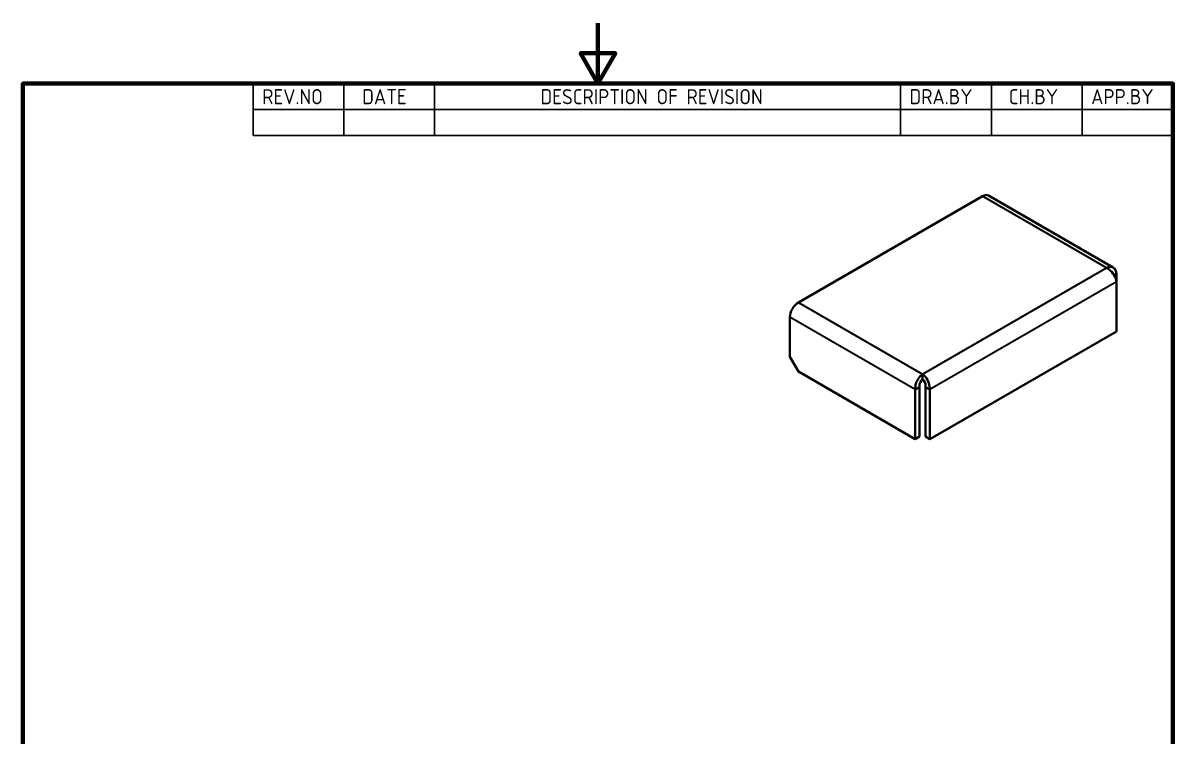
# Model space of a CAD drawing. Header units: millimetres. Extents: x 0 to 210, y 0 to 297.
# Drawn here: x 10 to 200, y 179.1 to 297 of the extents above; entities that cross this region are included whole.
import ezdxf

# ---------------------------------------------------------------- set-up
doc = ezdxf.new("R2010")
doc.units = ezdxf.units.MM
doc.layers.get('0').update_dxf_attribs({"color": 3, "lineweight": 25})
for name, color, linetype, lineweight in [('가시적인 것(ISO)', 3, 'Continuous', 40), ('가시적인 좁은 것(ISO)', 3, 'Continuous', 35), ('경계(ISO)', 7, 'Continuous', 70), ('기호(ISO)', 5, 'Continuous', 25)]:
    doc.layers.add(name, color=color, linetype=linetype, lineweight=lineweight)
doc.styles.add('ISO Proportiona M2B', font='isocp.shx')

# ---------------------------------------------------------------- blocks, each defined once
blk = doc.blocks.new('경계 Default Border')
at = {"layer": '경계(ISO)', "flags": 128}
for points in [[(105, 297.0000076293945), (105, 287.0000076293945), (102.1132469177246, 292.0000076293945), (107.8867530822754, 292.0000076293945), (105, 287.0000076293945)], [(10, 10), (10, 287.0000076293945), (200, 287.0000076293945), (200, 10), (10, 10)]]:
    blk.add_lwpolyline(points, dxfattribs=at)
blk = doc.blocks.new('리비전 내역')
at = {"layer": '기호(ISO)'}
for p, q in [((48.00000000000001, 287.0000076293945), (200, 287.0000076293945)), ((48.00000000000001, 287.0000076293945), (48.00000000000001, 282.7200076293945)), ((63.00000000000001, 287.0000076293945), (63.00000000000001, 282.7200076293945)), ((78, 287.0000076293945), (78, 282.7200076293945)), ((155, 287.0000076293945), (155, 282.7200076293945)), ((170, 287.0000076293945), (170, 282.7200076293945)), ((185, 287.0000076293945), (185, 282.7200076293945)), ((200, 287.0000076293945), (200, 282.7200076293945)), ((48.00000000000001, 282.7200076293945), (200, 282.7200076293945)), ((48.00000000000001, 282.7200076293945), (48.00000000000001, 278.4400076293945)), ((63.00000000000001, 282.7200076293945), (63.00000000000001, 278.4400076293945)), ((78, 282.7200076293945), (78, 278.4400076293945)), ((155, 282.7200076293945), (155, 278.4400076293945)), ((170, 282.7200076293945), (170, 278.4400076293945)), ((185, 282.7200076293945), (185, 278.4400076293945)), ((200, 282.7200076293945), (200, 278.4400076293945)), ((48.00000000000001, 278.4400076293945), (200, 278.4400076293945))]:
    blk.add_line(p, q, dxfattribs=at)
at = {"layer": '기호(ISO)', "color": 2, "char_height": 2.5, "attachment_point": 7, "style": 'ISO Proportiona M2B'}
for s, insert in [('REV.NO', (49.5271157026291, 283.5831900503393)), ('DATE', (66.05423110723495, 283.5831900503393)), ('DESCRIPTION OF REVISION', (95.50702043336295, 283.5831900503393)), ('DRA.BY', (156.4757339553203, 283.5831900503393)), ('CH.BY', (172.8642915086116, 283.5831900503393)), ('APP.BY', (186.4777339604403, 283.5831900503393))]:
    blk.add_mtext(s, dxfattribs=dict(at, insert=insert))

msp = doc.modelspace()

# ---------------------------------------------------------------- linework, layer by layer
at = {"layer": '가시적인 것(ISO)'}
for p, q in [((138.108481350621, 250.8552122866857), (168.5140729416426, 268.4098887766318)), ((190.1237229866457, 256.6099594209587), (169.5140729416426, 268.5089464223452)), ((190.2355781292267, 255.4002653233898), (190.641489939612, 255.634618616383)), ((190.641489939612, 254.2407717662657), (190.641489939612, 255.634618616383)), ((190.6414899396121, 254.2407717662657), (190.6414899396121, 246.0758059569884)), ((136.6942677882479, 241.8737498964807), (136.6942677882479, 248.4057225439025)), ((190.6414899396121, 246.0758059569884), (159.8216847862174, 228.2819831553042)), ((138.108481350621, 239.4242601536976), (136.6942677882479, 241.8737498964807)), ((157.4074712238443, 228.2819831553042), (138.108481350621, 239.4242601536976)), ((158.6145780050309, 238.199515282306), (158.6145780050309, 239.0160118632337)), ((158.1145780050309, 236.8551972550453), (157.4074712238443, 236.4469489645815)), ((157.4074712238443, 236.4469489645815), (157.4074712238443, 228.2819831553042)), ((158.1145780050309, 236.8551972550453), (158.1145780050309, 228.690231445768)), ((159.1145780050309, 236.8551972550453), (159.1145780050309, 228.6902314457681)), ((159.1145780050309, 236.8551972550453), (159.8216847862174, 236.4469489645815)), ((159.8216847862174, 228.2819831553042), (159.8216847862174, 236.4469489645815)), ((158.1145780050309, 228.690231445768), (157.4074712238443, 228.2819831553042)), ((159.1145780050309, 228.6902314457681), (159.8216847862174, 228.2819831553042))]:
    msp.add_line(p, q, dxfattribs=at)
for centre, major_axis, start_param, end_param in [((168.5140729416426, 266.7768956147763), (1.000000000000007, 1.732050807568889), 0, 0.7853981633974492), ((138.108481350621, 249.2222191248302), (1.0000000000001, 1.732050807568811), 0.7853981633976836, 2.35619449019258)]:
    msp.add_ellipse(centre, major_axis=major_axis, ratio=0.5773502691896258, start_param=start_param, end_param=end_param, dxfattribs=at)
for points, knots in [([(190.641489939612, 255.634618616383), (190.5897415555647, 256.3054198288681), (190.1784858425856, 256.7494444471178), (189.6140688719322, 256.728984533808), (189.4255181625891, 256.7221496380337), (189.2228805965492, 256.667762053558), (189.0201695960524, 256.5706883531798)], [0, 0, 0, 0, 1.177453067158584, 1.177453067158584, 1.177453067158584, 1.570796326794897, 1.570796326794897, 1.570796326794897, 1.570796326794897]), ([(189.0201695960524, 256.5706883531798), (189.6269746789776, 256.280103162127), (190.217139134777, 255.5840021353561), (190.4816288154183, 254.8990741409955), (190.569984976717, 254.6702651825475), (190.6242027299306, 254.4448999421852), (190.6414899396121, 254.2407717662657)], [0, 0, 0, 0, 1.177453067158596, 1.177453067158596, 1.177453067158596, 1.570796326794898, 1.570796326794898, 1.570796326794898, 1.570796326794898]), ([(158.6145780050309, 239.0160118632337), (158.1112696902004, 238.6656727852612), (157.6246020024957, 237.9098178715705), (157.4636090899491, 237.1651359902902), (157.4098273480134, 236.9163654815159), (157.3901840141628, 236.6710386908273), (157.4074712238443, 236.4469489645815)], [0, 0, 0, 0, 1.177453067158597, 1.177453067158597, 1.177453067158597, 1.570796326794897, 1.570796326794897, 1.570796326794897, 1.570796326794897]), ([(158.6145780050309, 238.199515282306), (158.3460788637622, 237.9734374833433), (158.0968297362942, 237.4561312027613), (158.1023501659022, 237.0126926258637), (158.1030226018142, 236.9586779847903), (158.107081957801, 236.9059458595339), (158.1145780050309, 236.8551972550453)], [0, 0, 0, 0, 1.40023556504676, 1.40023556504676, 1.40023556504676, 1.570796326794897, 1.570796326794897, 1.570796326794897, 1.570796326794897]), ([(159.8216847862174, 236.4469489645815), (159.8734331702648, 237.1177501770666), (159.5656742253804, 237.976898101585), (159.1047540228216, 238.5484168812394), (158.9507777328416, 238.739340040729), (158.7827145861646, 238.8989766125292), (158.6145780050309, 239.0160118632337)], [0, 0, 0, 0, 1.177453067158598, 1.177453067158598, 1.177453067158598, 1.570796326794897, 1.570796326794897, 1.570796326794897, 1.570796326794897]), ([(158.6145780050309, 238.199515282306), (158.8830771462996, 237.9734374833433), (159.1323262737675, 237.4561312027613), (159.1268058441595, 237.0126926258636), (159.1261334082476, 236.9586779847903), (159.1220740522607, 236.9059458595339), (159.1145780050309, 236.8551972550453)], [0, 0, 0, 0, 1.400235565046779, 1.400235565046779, 1.400235565046779, 1.570796326794897, 1.570796326794897, 1.570796326794897, 1.570796326794897])]:
    msp.add_open_spline(points, degree=3, knots=knots, dxfattribs=at)
at = {"layer": '가시적인 좁은 것(ISO)'}
for p, q in [((189.0201695960524, 256.5706883531798), (168.5140729416426, 268.4098887766318)), ((158.6145780050309, 239.0160118632337), (189.0201695960524, 256.5706883531798)), ((190.6414899396121, 254.2407717662657), (159.8216847862174, 236.4469489645815)), ((138.108481350621, 250.8552122866857), (158.6145780050309, 239.0160118632337)), ((157.4074712238443, 236.4469489645815), (136.6942677882479, 248.4057225439025))]:
    msp.add_line(p, q, dxfattribs=at)

# ---------------------------------------------------------------- block references
msp.add_blockref('경계 Default Border', (0, 0))
at = {"layer": '기호(ISO)'}
msp.add_blockref('리비전 내역', (0, 0), dxfattribs=at)

doc.saveas('drawing.dxf')
